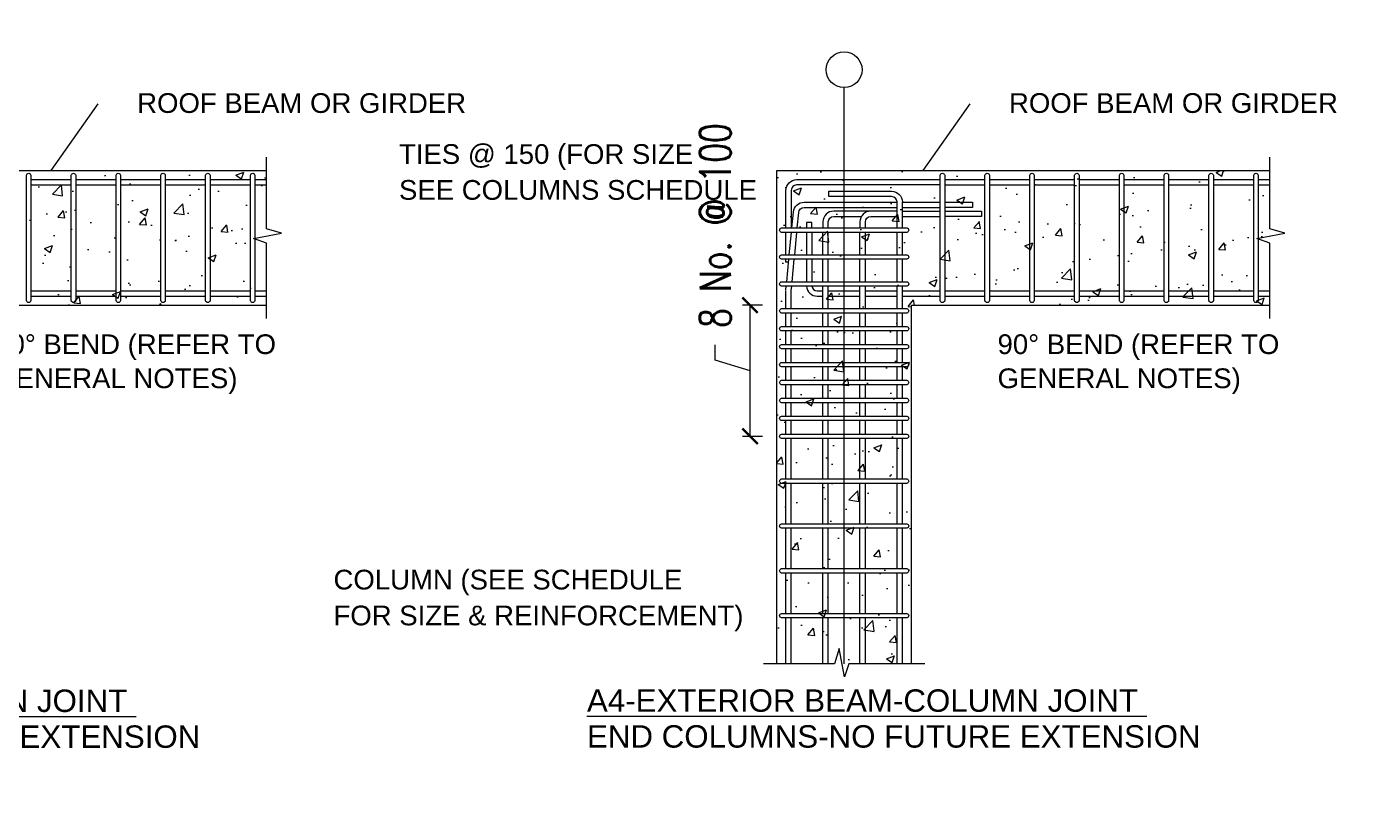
# Model space of a CAD drawing. Extents: x 166525 to 167198, y 178739 to 179747.
# Drawn here: x 166620.53 to 166629.13, y 179579.11 to 179584.04 of the extents above; entities that cross this region are included whole.
import ezdxf

# ---------------------------------------------------------------- set-up
doc = ezdxf.new("R2010")
doc.units = 0
doc.header["$MEASUREMENT"] = 0
doc.layers.get('0').update_dxf_attribs({"linetype": 'CONTINUOUS'})
doc.layers.get('DEFPOINTS').update_dxf_attribs({"linetype": 'CONTINUOUS'})
doc.layers.add('BEAM', color=6, linetype='CONTINUOUS', lineweight=13)
doc.layers.add('S-G-TEXT SUB TITLE', color=2, linetype='CONTINUOUS')
doc.styles.add('ARIAL', font='arial.ttf')
doc.styles.add('DIM', font='simplex.shx', dxfattribs={"width": 0.75})
doc.dimstyles.new('MUTASIM', dxfattribs={"dimscale": 0.9995, "dimtxt": 0.2, "dimasz": 0.1, "dimexe": 0.05, "dimexo": 0.12, "dimgap": 0.05, "dimtad": 0, "dimzin": 0, "dimdsep": 46, "dimtxsty": 'DIM', "dimblk": 'ARCHTICK', "dimcen": 0.09, "dimclrd": 35, "dimclre": 33, "dimclrt": 256, "dimazin": 0, "dimtfac": 1, "dimtofl": 0, "dimtmove": 1, "dimatfit": 3, "dimfxl": 0.18, "dimtolj": 1, "dimtzin": 0, "dimlwd": 13, "dimlwe": 9, "dimarcsym": 0})

# ---------------------------------------------------------------- blocks, each defined once
blk = doc.blocks.new('_ARCHTICK')
at = {"color": 0, "linetype": 'ByBlock', "const_width": 0.15}
blk.add_lwpolyline([(-0.5, -0.5), (0.5, 0.5)], dxfattribs=at)
blk = doc.blocks.new('*D693')
at = {"layer": 'BEAM', "color": 33, "lineweight": 9, "transparency": 16777216}
for p, q in [((166625.2915991872, 179582.243161422), (166625.1608516407, 179582.243161422)), ((166625.2915991872, 179581.3952984531), (166625.1608516407, 179581.3952984531))]:
    blk.add_line(p, q, dxfattribs=at)
at = {"layer": 'BEAM', "color": 35, "lineweight": 13, "transparency": 16777216}
for p, q in [((166625.2108266407, 179581.3952984531), (166625.2108266407, 179582.243161422)), ((166624.9859391408, 179581.8866961876), (166624.9859391408, 179581.9866461876)), ((166625.2108266407, 179581.8192299376), (166624.9859391408, 179581.8866961876))]:
    blk.add_line(p, q, dxfattribs=at)
at = {"layer": 'DEFPOINTS', "color": 0, "transparency": 16777216}
for p in [(166625.2108266407, 179582.243161422), (166625.4115391872, 179582.243161422), (166625.4115391872, 179581.3952984531)]:
    blk.add_point(p, dxfattribs=at)
at = {"layer": 'BEAM', "color": 35, "lineweight": 13, "transparency": 16777216, "xscale": 0.09995000000000001, "yscale": 0.09995000000000001, "zscale": 0.09995000000000001}
for p, rotation in [((166625.2108266407, 179582.243161422), 90), ((166625.2108266407, 179581.3952984531), 270)]:
    blk.add_blockref('_ARCHTICK', p, dxfattribs=dict(at, rotation=rotation))
at = {"layer": 'BEAM', "transparency": 16777216, "insert": (166624.9859391407, 179582.7576890448), "char_height": 0.1999, "attachment_point": 5, "rotation": 90, "style": 'DIM'}
blk.add_mtext('\\A1;8 No. @ 100', dxfattribs=at)
blk = doc.blocks.new('SUBTITLE')
at = {"lineweight": 0}
for tag, p in [('%%USUBTITLE', (13935941.07536325, 8347529.818318046)), ('20', (13935941.07536325, 8347529.418318046))]:
    blk.add_attdef(tag, p, '', height=0.2, dxfattribs=at)

msp = doc.modelspace()

# ---------------------------------------------------------------- hatches: boundary and pattern name
at = {"layer": 'BEAM'}
h = msp.add_hatch(dxfattribs=at)
h.set_pattern_fill('AR-CONC', color=0, scale=0.002897110028, style=0)
h.set_pattern_definition([(49.99999999999999, (166507.3735234807, 179612.2700046464), (0.5278090314961839, -0.04617728455190592), [0.0551899460334, -0.6070894063674003]), (355, (166507.3735234807, 179612.2700046464), (-0.1021023445491637, 0.5535121160099785), [0.04415195682672, -0.48567152509392]), (100.4509999999999, (166507.4175074051, 179612.26615656), (0.4257085951158572, 0.507332312354313), [0.04690421135332001, -0.5159463248865201]), (46.1842, (166507.3735234807, 179612.4171778358), (0.7853458077492118, -0.1218012498543683), [0.08278491905010002, -0.9106341095511001]), (96.63559999999993, (166507.4389689065, 179612.4070278108), (0.6877861883617988, 0.7168190591525362), [0.07035631702997945, -0.7739194873297737]), (351.1840000000001, (166507.3735234807, 179612.4171778358), (0.6877872641969351, 0.7168177901330194), [0.06622793524008, -0.7285072876408801]), (21, (166507.4471100754, 179612.3803845384), (0.4392449887651039, -0.2962744592135323), [0.0551899460334, -0.6070894063674003]), (326.0000000000001, (166507.4471100754, 179612.3803845384), (0.1790472760767086, 0.5336128036898954), [0.04415195682672, -0.48567152509392]), (71.4514, (166507.483713612, 179612.3556950771), (0.6182910555506971, 0.2373395326116073), [0.04690421135332001, -0.5159463248865201]), (37.50000000000001, (166507.3735234807, 179612.2700046464), (0.00894802344980295, 0.2449652510373417), [0, -0.4797845975170241, 0, -0.4930301845650402, 0, -0.4875111899617002]), (7.500000000000001, (166507.3735234807, 179612.2700046464), (0.1935839143261824, 0.2902341479163783), [0, -0.2811007917967839, 0, -0.4687466083103439, 0, -0.18580615164578]), (327.5, (166507.2094253745, 179612.2700046464), (0.3928208729604314, -0.01659680166901904), [0, -0.183966486778, 0, -0.5739754387473601, 0, -0.7616212552609201]), (317.5, (166507.1358387798, 179612.2700046464), (0.4291465368328639, 0.07366334214952117), [0, -0.2391564328114, 0, -0.3811785606040161, 0, -0.5408614711273202])])
h.paths.add_polyline_path([(166633.5377202164, 179584.7272466283), (166633.5377202164, 179582.5997122983), (166633.6217677672, 179582.5698997275), (166633.5377202164, 179582.5540232105), (166633.5377202164, 179580.3815815863), (166635.7104346879, 179580.3815815863), (166635.7263112049, 179580.4656291371), (166635.7561237757, 179580.3815815863), (166637.8833852584, 179580.3815815863), (166637.8833852584, 179582.5540232105), (166637.7993377076, 179582.5698997275), (166637.8833852584, 179582.5997122983), (166637.8833852584, 179584.7272466283), (166635.7561237757, 179584.7272466283), (166635.7263112049, 179584.6431990774), (166635.7104346879, 179584.7272466283)])
h.paths.add_polyline_path([(166636.4348302444, 179582.5544141073, -1), (166634.9862752304, 179582.5544141073, -1)], flags=16)
h.paths.add_polyline_path([(166640.8540413805, 179577.6475451586), (166640.8540413805, 179589.9238265797), (166644.7101027326, 179589.9238265797), (166644.7101027326, 179577.6475451586)], flags=9)
h.paths.add_polyline_path([(166628.341140265, 179577.3318646799), (166640.617421686, 179577.3318646799), (166640.617421686, 179573.4758033279), (166628.341140265, 179573.4758033279)], flags=9)
h.paths.add_polyline_path([(166628.1571510519, 179589.0142375467), (166641.4387751053, 179589.0142375467), (166641.4387751053, 179585.1581761947), (166628.1571510519, 179585.1581761947)], flags=9)
h.paths.add_polyline_path([(166635.2887669448, 179582.9062409349), (166636.1759900931, 179582.9062409349), (166636.1759900931, 179583.1041020878), (166635.2887669448, 179583.1041020878)], flags=8)
h = msp.add_hatch(dxfattribs=at)
h.set_pattern_fill('AR-CONC', color=0, scale=0.002897110028, style=0)
h.set_pattern_definition([(49.99999999999999, (166520.0776064354, 179599.2415900148), (0.5278090314961839, -0.04617728455190592), [0.0551899460334, -0.6070894063674003]), (355, (166520.0776064354, 179599.2415900148), (-0.1021023445491637, 0.5535121160099785), [0.04415195682672, -0.48567152509392]), (100.4509999999999, (166520.1215903599, 179599.2377419284), (0.4257085951158572, 0.507332312354313), [0.04690421135331999, -0.51594632488652]), (46.1842, (166520.0776064354, 179599.3887632042), (0.7853458077492118, -0.1218012498543683), [0.08278491905010002, -0.9106341095511001]), (96.63559999999993, (166520.1430518612, 179599.3786131792), (0.6877861883617988, 0.7168190591525362), [0.07035631702997945, -0.7739194873297737]), (351.1840000000001, (166520.0776064354, 179599.3887632042), (0.6877872641969351, 0.7168177901330194), [0.06622793524008, -0.7285072876408801]), (21, (166520.1511930301, 179599.3519699068), (0.4392449887651039, -0.2962744592135323), [0.0551899460334, -0.6070894063674003]), (326.0000000000001, (166520.1511930301, 179599.3519699068), (0.1790472760767086, 0.5336128036898954), [0.04415195682672, -0.48567152509392]), (71.4514, (166520.1877965668, 179599.3272804455), (0.6182910555506971, 0.2373395326116073), [0.04690421135332001, -0.5159463248865201]), (37.50000000000001, (166520.0776064354, 179599.2415900148), (0.00894802344980295, 0.2449652510373417), [0, -0.4797845975170241, 0, -0.4930301845650402, 0, -0.4875111899617002]), (7.500000000000001, (166520.0776064354, 179599.2415900148), (0.1935839143261824, 0.2902341479163783), [0, -0.2811007917967839, 0, -0.4687466083103439, 0, -0.18580615164578]), (327.5, (166519.9135083292, 179599.2415900148), (0.3928208729604314, -0.01659680166901904), [0, -0.183966486778, 0, -0.5739754387473601, 0, -0.7616212552609201]), (317.5, (166519.8399217345, 179599.2415900148), (0.4291465368328639, 0.07366334214952117), [0, -0.2391564328114, 0, -0.3811785606040161, 0, -0.5408614711273202])])
h.paths.add_polyline_path([(166622.0829052192, 179582.243161422), (166622.0829052192, 179582.6432217696), (166621.9988576684, 179582.6730343403), (166622.1809606951, 179582.7074334605), (166622.0829052192, 179582.7372460313), (166622.0829052192, 179583.1122944304), (166616.578396166, 179583.1122944304), (166616.578396166, 179582.7372460313), (166616.6764516419, 179582.7074334605), (166616.4943486152, 179582.6730343403), (166616.578396166, 179582.6432217696), (166616.578396166, 179582.243161422), (166618.8960841884, 179582.243161422), (166618.8960841884, 179579.9254733996), (166619.2680348805, 179579.9254733996), (166619.2978474513, 179580.0235288756), (166619.3322465714, 179579.8414258488), (166619.3620591421, 179579.9254733996), (166619.7652171968, 179579.9254733996), (166619.7652171968, 179582.243161422)])
h = msp.add_hatch(dxfattribs=at)
h.set_pattern_fill('AR-CONC', color=0, scale=0.002897110028, style=0)
h.set_pattern_definition([(49.99999999999999, (166538.666146452, 179581.1820676777), (0.5278090314961839, -0.04617728455190592), [0.0551899460334, -0.6070894063674003]), (355, (166538.666146452, 179581.1820676777), (-0.1021023445491637, 0.5535121160099785), [0.04415195682672, -0.48567152509392]), (100.4509999999999, (166538.7101303765, 179581.1782195913), (0.4257085951158572, 0.507332312354313), [0.04690421135331999, -0.51594632488652]), (46.1842, (166538.666146452, 179581.3292408671), (0.7853458077492118, -0.1218012498543683), [0.08278491905010002, -0.9106341095511001]), (96.63559999999993, (166538.7315918779, 179581.3190908421), (0.6877861883617988, 0.7168190591525362), [0.07035631702997944, -0.7739194873297731]), (351.1840000000001, (166538.666146452, 179581.3292408671), (0.6877872641969351, 0.7168177901330194), [0.06622793524008, -0.7285072876408801]), (21, (166538.7397330468, 179581.2924475698), (0.4392449887651039, -0.2962744592135323), [0.0551899460334, -0.6070894063674003]), (326.0000000000001, (166538.7397330468, 179581.2924475698), (0.1790472760767086, 0.5336128036898954), [0.04415195682672, -0.48567152509392]), (71.4514, (166538.7763365834, 179581.2677581084), (0.6182910555506971, 0.2373395326116073), [0.04690421135332001, -0.5159463248865201]), (37.50000000000001, (166538.666146452, 179581.1820676777), (0.00894802344980295, 0.2449652510373417), [0, -0.4797845975170241, 0, -0.4930301845650402, 0, -0.4875111899617002]), (7.500000000000001, (166538.666146452, 179581.1820676777), (0.1935839143261824, 0.2902341479163783), [0, -0.2811007917967839, 0, -0.4687466083103439, 0, -0.18580615164578]), (327.5, (166538.5020483458, 179581.1820676777), (0.3928208729604314, -0.01659680166901904), [0, -0.183966486778, 0, -0.5739754387473601, 0, -0.7616212552609201]), (317.5, (166538.4284617511, 179581.1820676777), (0.4291465368328639, 0.07366334214952117), [0, -0.2391564328114, 0, -0.3811785606040161, 0, -0.5408614711273202])])
h.paths.add_polyline_path([(166625.3846532424, 179583.1122944304), (166625.3846532424, 179579.9254733996), (166625.7566039345, 179579.9254733996), (166625.7864165053, 179580.0235288756), (166625.8208156254, 179579.8414258488), (166625.8506281962, 179579.9254733996), (166626.2537862508, 179579.9254733996), (166626.2537862508, 179582.243161422), (166628.5714742732, 179582.243161422), (166628.5714742732, 179582.6432217696), (166628.4874267224, 179582.6730343403), (166628.6695297492, 179582.7074334605), (166628.5714742732, 179582.7372460313), (166628.5714742732, 179583.1122944304)])

# ---------------------------------------------------------------- linework, layer by layer
at = {"layer": 'BEAM', "color": 0}
for p, q in [((166625.8192197466, 179579.9254733996), (166625.8192197466, 179583.6487677112)), ((166620.6915988523, 179583.1122944304), (166620.9951668608, 179583.5449356968)), ((166626.3295887494, 179583.1122944304), (166626.6331567579, 179583.5449356968)), ((166616.578396166, 179583.1122944304), (166622.0829052192, 179583.1122944304)), ((166620.5601881258, 179583.0543522298), (166620.8209280284, 179583.0543522298)), ((166620.8498991286, 179583.0543522298), (166621.1106390312, 179583.0543522298)), ((166621.1396101314, 179583.0543522298), (166621.400350034, 179583.0543522298)), ((166621.4293211342, 179583.0543522298), (166621.6900610368, 179583.0543522298)), ((166621.719032137, 179583.0543522298), (166621.9797720396, 179583.0543522298)), ((166622.0087431399, 179583.0543522298), (166622.0829052192, 179583.0543522298)), ((166626.4693351743, 179583.0543522298), (166626.7300750768, 179583.0543522298)), ((166626.7590461771, 179583.0543522298), (166627.0197860796, 179583.0543522298)), ((166627.0487571799, 179583.0543522298), (166627.3094970824, 179583.0543522298)), ((166627.3384681827, 179583.0543522298), (166627.5992080852, 179583.0543522298)), ((166627.6281791855, 179583.0543522298), (166627.888919088, 179583.0543522298)), ((166627.9178901883, 179583.0543522298), (166628.1786300908, 179583.0543522298)), ((166628.2076011911, 179583.0543522298), (166628.4683410936, 179583.0543522298)), ((166628.4973121939, 179583.0543522298), (166628.5714742732, 179583.0543522298)), ((166620.5601881258, 179583.0195869095), (166620.8209280284, 179583.0195869095)), ((166620.8498991286, 179583.0195869095), (166621.1106390312, 179583.0195869095)), ((166621.1396101314, 179583.0195869095), (166621.400350034, 179583.0195869095)), ((166621.4293211342, 179583.0195869095), (166621.6900610368, 179583.0195869095)), ((166621.719032137, 179583.0195869095), (166621.9797720396, 179583.0195869095)), ((166622.0087431399, 179583.0195869095), (166622.0829052192, 179583.0195869095)), ((166626.4693351743, 179583.0195869095), (166626.7300750768, 179583.0195869095)), ((166626.7590461771, 179583.0195869095), (166627.0197860796, 179583.0195869095)), ((166627.0487571799, 179583.0195869095), (166627.3094970824, 179583.0195869095)), ((166627.3384681827, 179583.0195869095), (166627.5992080852, 179583.0195869095)), ((166627.6281791855, 179583.0195869095), (166627.888919088, 179583.0195869095)), ((166627.9178901883, 179583.0195869095), (166628.1786300908, 179583.0195869095)), ((166628.2076011911, 179583.0195869095), (166628.4683410936, 179583.0195869095)), ((166628.4973121939, 179583.0195869095), (166628.5714742732, 179583.0195869095)), ((166626.1610787299, 179582.7424546162), (166626.1610787299, 179582.909907034)), ((166626.1958440503, 179582.7424546162), (166626.1958440503, 179582.909907034)), ((166626.1958440503, 179582.8157846071), (166626.440364074, 179582.8157846071)), ((166625.5751909407, 179582.7134835159), (166625.5751909407, 179582.5686280145)), ((166625.6099562611, 179582.7134835159), (166625.6099562611, 179582.5686280145)), ((166625.682089872, 179582.5686280145), (166625.682089872, 179582.7134835159)), ((166625.7168551923, 179582.5686280145), (166625.7168551923, 179582.7134835159)), ((166625.921584301, 179582.5686280145), (166625.921584301, 179582.7134835159)), ((166625.9563496213, 179582.5686280145), (166625.9563496213, 179582.7134835159)), ((166626.1610787299, 179582.5686280145), (166626.1610787299, 179582.7134835159)), ((166626.1958440503, 179582.5686280145), (166626.1958440503, 179582.7134835159)), ((166625.5751909407, 179582.5396569142), (166625.5751909407, 179582.3948014128)), ((166625.6099562611, 179582.5396569142), (166625.6099562611, 179582.3948014128)), ((166625.682089872, 179582.3948014128), (166625.682089872, 179582.5396569142)), ((166625.7168551923, 179582.3948014128), (166625.7168551923, 179582.5396569142)), ((166625.921584301, 179582.3948014128), (166625.921584301, 179582.5396569142)), ((166625.9563496213, 179582.3948014128), (166625.9563496213, 179582.5396569142)), ((166626.1610787299, 179582.3948014128), (166626.1610787299, 179582.5396569142)), ((166626.1958440503, 179582.3948014128), (166626.1958440503, 179582.5396569142)), ((166625.682089872, 179582.2209748111), (166625.682089872, 179582.3658303125)), ((166625.7168551923, 179582.2209748111), (166625.7168551923, 179582.3658303125)), ((166625.921584301, 179582.2209748111), (166625.921584301, 179582.3658303125)), ((166625.9563496213, 179582.2209748111), (166625.9563496213, 179582.3658303125)), ((166626.1610787299, 179582.2209748111), (166626.1610787299, 179582.3658303125)), ((166626.1958440503, 179582.2209748111), (166626.1958440503, 179582.3658303125)), ((166620.5601881258, 179582.3358689429), (166620.8209280284, 179582.3358689429)), ((166620.5601881258, 179582.3011036226), (166620.8209280284, 179582.3011036226)), ((166620.8498991286, 179582.3358689429), (166621.1106390312, 179582.3358689429)), ((166620.8498991286, 179582.3011036226), (166621.1106390312, 179582.3011036226)), ((166621.1396101314, 179582.3358689429), (166621.400350034, 179582.3358689429)), ((166621.1396101314, 179582.3011036226), (166621.400350034, 179582.3011036226)), ((166621.4293211342, 179582.3358689429), (166621.6900610368, 179582.3358689429)), ((166621.4293211342, 179582.3011036226), (166621.6900610368, 179582.3011036226)), ((166621.719032137, 179582.3358689429), (166621.9797720396, 179582.3358689429)), ((166621.719032137, 179582.3011036226), (166621.9797720396, 179582.3011036226)), ((166622.0087431399, 179582.3358689429), (166622.0829052192, 179582.3358689429)), ((166622.0087431399, 179582.3011036226), (166622.0829052192, 179582.3011036226)), ((166625.442595443, 179582.2209748111), (166625.442595443, 179582.338754001)), ((166625.7168551923, 179582.3358689429), (166625.921584301, 179582.3358689429)), ((166625.7168551923, 179582.3011036226), (166625.921584301, 179582.3011036226)), ((166625.9563496213, 179582.3358689429), (166626.1610787299, 179582.3358689429)), ((166625.9563496213, 179582.3011036226), (166626.1610787299, 179582.3011036226)), ((166626.1958440503, 179582.3358689429), (166626.440364074, 179582.3358689429)), ((166626.1958440503, 179582.3011036226), (166626.440364074, 179582.3011036226)), ((166626.4693351743, 179582.3358689429), (166626.7300750768, 179582.3358689429)), ((166626.4693351743, 179582.3011036226), (166626.7300750768, 179582.3011036226)), ((166626.7590461771, 179582.3358689429), (166627.0197860796, 179582.3358689429)), ((166626.7590461771, 179582.3011036226), (166627.0197860796, 179582.3011036226)), ((166627.0487571799, 179582.3358689429), (166627.3094970824, 179582.3358689429)), ((166627.0487571799, 179582.3011036226), (166627.3094970824, 179582.3011036226)), ((166627.3384681827, 179582.3358689429), (166627.5992080852, 179582.3358689429)), ((166627.3384681827, 179582.3011036226), (166627.5992080852, 179582.3011036226)), ((166627.6281791855, 179582.3358689429), (166627.888919088, 179582.3358689429)), ((166627.6281791855, 179582.3011036226), (166627.888919088, 179582.3011036226)), ((166627.9178901883, 179582.3358689429), (166628.1786300908, 179582.3358689429)), ((166627.9178901883, 179582.3011036226), (166628.1786300908, 179582.3011036226)), ((166628.2076011911, 179582.3358689429), (166628.4683410936, 179582.3358689429)), ((166628.2076011911, 179582.3011036226), (166628.4683410936, 179582.3011036226)), ((166628.4973121939, 179582.3358689429), (166628.5714742732, 179582.3358689429)), ((166628.4973121939, 179582.3011036226), (166628.5714742732, 179582.3011036226)), ((166625.442595443, 179582.10509041), (166625.442595443, 179582.1920037108)), ((166625.682089872, 179582.10509041), (166625.682089872, 179582.1920037108)), ((166625.7168551923, 179582.10509041), (166625.7168551923, 179582.1920037108)), ((166625.921584301, 179582.10509041), (166625.921584301, 179582.1920037108)), ((166625.9563496213, 179582.10509041), (166625.9563496213, 179582.1920037108)), ((166626.1610787299, 179582.10509041), (166626.1610787299, 179582.1920037108)), ((166626.1958440503, 179582.10509041), (166626.1958440503, 179582.1920037108)), ((166625.442595443, 179581.9892060089), (166625.442595443, 179582.0761193097)), ((166625.682089872, 179581.9892060089), (166625.682089872, 179582.0761193097)), ((166625.7168551923, 179581.9892060089), (166625.7168551923, 179582.0761193097)), ((166625.921584301, 179581.9892060089), (166625.921584301, 179582.0761193097)), ((166625.9563496213, 179581.9892060089), (166625.9563496213, 179582.0761193097)), ((166626.1610787299, 179581.9892060089), (166626.1610787299, 179582.0761193097)), ((166626.1958440503, 179581.9892060089), (166626.1958440503, 179582.0761193097)), ((166625.442595443, 179581.8733216078), (166625.442595443, 179581.9602349086)), ((166625.682089872, 179581.8733216078), (166625.682089872, 179581.9602349086)), ((166625.7168551923, 179581.8733216078), (166625.7168551923, 179581.9602349086)), ((166625.921584301, 179581.8733216078), (166625.921584301, 179581.9602349086)), ((166625.9563496213, 179581.8733216078), (166625.9563496213, 179581.9602349086)), ((166626.1610787299, 179581.8733216078), (166626.1610787299, 179581.9602349086)), ((166626.1958440503, 179581.8733216078), (166626.1958440503, 179581.9602349086)), ((166625.442595443, 179581.7574372067), (166625.442595443, 179581.8443505075)), ((166625.682089872, 179581.7574372067), (166625.682089872, 179581.8443505075)), ((166625.7168551923, 179581.7574372067), (166625.7168551923, 179581.8443505075)), ((166625.921584301, 179581.7574372067), (166625.921584301, 179581.8443505075)), ((166625.9563496213, 179581.7574372067), (166625.9563496213, 179581.8443505075)), ((166626.1610787299, 179581.7574372067), (166626.1610787299, 179581.8443505075)), ((166626.1958440503, 179581.7574372067), (166626.1958440503, 179581.8443505075)), ((166625.442595443, 179581.6415528055), (166625.442595443, 179581.7284661064)), ((166625.682089872, 179581.6415528055), (166625.682089872, 179581.7284661064)), ((166625.7168551923, 179581.6415528055), (166625.7168551923, 179581.7284661064)), ((166625.921584301, 179581.6415528055), (166625.921584301, 179581.7284661064)), ((166625.9563496213, 179581.6415528055), (166625.9563496213, 179581.7284661064)), ((166626.1610787299, 179581.6415528055), (166626.1610787299, 179581.7284661064)), ((166626.1958440503, 179581.6415528055), (166626.1958440503, 179581.7284661064)), ((166625.442595443, 179581.5256684044), (166625.442595443, 179581.6125817052)), ((166625.682089872, 179581.5256684044), (166625.682089872, 179581.6125817052)), ((166625.7168551923, 179581.5256684044), (166625.7168551923, 179581.6125817052)), ((166625.921584301, 179581.5256684044), (166625.921584301, 179581.6125817052)), ((166625.9563496213, 179581.5256684044), (166625.9563496213, 179581.6125817052)), ((166626.1610787299, 179581.5256684044), (166626.1610787299, 179581.6125817052)), ((166626.1958440503, 179581.5256684044), (166626.1958440503, 179581.6125817052)), ((166625.442595443, 179581.4097840033), (166625.442595443, 179581.4966973041)), ((166625.682089872, 179581.4097840033), (166625.682089872, 179581.4966973041)), ((166625.7168551923, 179581.4097840033), (166625.7168551923, 179581.4966973041)), ((166625.921584301, 179581.4097840033), (166625.921584301, 179581.4966973041)), ((166625.9563496213, 179581.4097840033), (166625.9563496213, 179581.4966973041)), ((166626.1610787299, 179581.4097840033), (166626.1610787299, 179581.4966973041)), ((166626.1958440503, 179581.4097840033), (166626.1958440503, 179581.4966973041)), ((166625.442595443, 179581.1200730005), (166625.442595443, 179581.380812903)), ((166625.682089872, 179581.1200730005), (166625.682089872, 179581.380812903)), ((166625.7168551923, 179581.1200730005), (166625.7168551923, 179581.380812903)), ((166625.921584301, 179581.1200730005), (166625.921584301, 179581.380812903)), ((166625.9563496213, 179581.1200730005), (166625.9563496213, 179581.380812903)), ((166626.1610787299, 179581.1200730005), (166626.1610787299, 179581.380812903)), ((166626.1958440503, 179581.1200730005), (166626.1958440503, 179581.380812903)), ((166625.442595443, 179580.8303619977), (166625.442595443, 179581.0911019002)), ((166625.682089872, 179580.8303619977), (166625.682089872, 179581.0911019002)), ((166625.7168551923, 179580.8303619977), (166625.7168551923, 179581.0911019002)), ((166625.921584301, 179580.8303619977), (166625.921584301, 179581.0911019002)), ((166625.9563496213, 179580.8303619977), (166625.9563496213, 179581.0911019002)), ((166626.1610787299, 179580.8303619977), (166626.1610787299, 179581.0911019002)), ((166626.1958440503, 179580.8303619977), (166626.1958440503, 179581.0911019002)), ((166625.442595443, 179580.5406509949), (166625.442595443, 179580.8013908974)), ((166625.682089872, 179580.5406509949), (166625.682089872, 179580.8013908974)), ((166625.7168551923, 179580.5406509949), (166625.7168551923, 179580.8013908974)), ((166625.921584301, 179580.5406509949), (166625.921584301, 179580.8013908974)), ((166625.9563496213, 179580.5406509949), (166625.9563496213, 179580.8013908974)), ((166626.1610787299, 179580.5406509949), (166626.1610787299, 179580.8013908974)), ((166626.1958440503, 179580.5406509949), (166626.1958440503, 179580.8013908974)), ((166625.442595443, 179580.2509399921), (166625.442595443, 179580.5116798946)), ((166625.682089872, 179580.2509399921), (166625.682089872, 179580.5116798946)), ((166625.7168551923, 179580.2509399921), (166625.7168551923, 179580.5116798946)), ((166625.921584301, 179580.2509399921), (166625.921584301, 179580.5116798946)), ((166625.9563496213, 179580.2509399921), (166625.9563496213, 179580.5116798946)), ((166626.1610787299, 179580.2509399921), (166626.1610787299, 179580.5116798946)), ((166626.1958440503, 179580.2509399921), (166626.1958440503, 179580.5116798946)), ((166625.442595443, 179579.9254733996), (166625.442595443, 179580.2219688918)), ((166625.682089872, 179579.9254733996), (166625.682089872, 179580.2219688918)), ((166625.7168551923, 179579.9254733996), (166625.7168551923, 179580.2219688918)), ((166625.921584301, 179579.9254733996), (166625.921584301, 179580.2219688918)), ((166625.9563496213, 179579.9254733996), (166625.9563496213, 179580.2219688918)), ((166626.1610787299, 179579.9254733996), (166626.1610787299, 179580.2219688918)), ((166626.1958440503, 179579.9254733996), (166626.1958440503, 179580.2219688918))]:
    msp.add_line(p, q, dxfattribs=at)
for points, format in [([(166620.6915988523, 179583.1122944304, 0, 0.05055226506630109, 0), (166620.7787067492, 179583.2364394977, 0, 0, 0), (166620.9951668608, 179583.5449356968, 0, 0, 0), (166621.2210765021, 179583.5449356968, 0, 0, 0)], "xyseb"), ([(166626.3295887494, 179583.1122944304, 0, 0.05055226506630109, 0), (166626.4166966464, 179583.2364394977, 0, 0, 0), (166626.6331567579, 179583.5449356968, 0, 0, 0), (166626.8590663992, 179583.5449356968, 0, 0, 0)], "xyseb"), ([(166625.7652364102, 179582.7424546162, 0, 0.05055226506630109, 0), (166625.6812676103, 179582.8687440619, 0, 0, 0), (166625.4418021658, 179583.2289011476, 0, 0, 0), (166624.8776581753, 179583.2289011476, 0, 0, 0)], "xyseb"), ([(166621.1396101314, 179582.3358689429), (166621.1396101314, 179582.2721325223, -0.8181603459602147), (166621.1106390312, 179582.2721325223), (166621.1106390312, 179583.0833233301, -0.8181603459602138), (166621.1396101314, 179583.0833233301), (166621.1396101314, 179582.3011036226)], "xyb"), ([(166621.4293211342, 179582.3358689429), (166621.4293211342, 179582.2721325223, -0.8181603459602147), (166621.400350034, 179582.2721325223), (166621.400350034, 179583.0833233301, -0.8181603459602138), (166621.4293211342, 179583.0833233301), (166621.4293211342, 179582.3011036226)], "xyb"), ([(166621.719032137, 179582.3358689429), (166621.719032137, 179582.2721325223, -0.8181603459602147), (166621.6900610368, 179582.2721325223), (166621.6900610368, 179583.0833233301, -0.8181603459602138), (166621.719032137, 179583.0833233301), (166621.719032137, 179582.3011036226)], "xyb"), ([(166622.0087431399, 179582.3358689429), (166622.0087431399, 179582.2721325223, -0.8181603459602147), (166621.9797720396, 179582.2721325223), (166621.9797720396, 179583.0833233301, -0.8181603459602138), (166622.0087431399, 179583.0833233301), (166622.0087431399, 179582.3011036226)], "xyb"), ([(166625.442595443, 179582.7424546162), (166625.442595443, 179582.9848215892, -0.4142135623730953), (166625.5121260837, 179583.0543522298), (166626.440364074, 179583.0543522298)], "xyb"), ([(166627.6281791855, 179582.3358689429), (166627.6281791855, 179582.2721325223, -0.8181603459602147), (166627.5992080852, 179582.2721325223), (166627.5992080852, 179583.0833233301, -0.8181603459602138), (166627.6281791855, 179583.0833233301), (166627.6281791855, 179582.3011036226)], "xyb"), ([(166627.9178901883, 179582.3358689429), (166627.9178901883, 179582.2721325223, -0.8181603459602147), (166627.888919088, 179582.2721325223), (166627.888919088, 179583.0833233301, -0.8181603459602138), (166627.9178901883, 179583.0833233301), (166627.9178901883, 179582.3011036226)], "xyb"), ([(166628.2076011911, 179582.3358689429), (166628.2076011911, 179582.2721325223, -0.8181603459602147), (166628.1786300908, 179582.2721325223), (166628.1786300908, 179583.0833233301, -0.8181603459602138), (166628.2076011911, 179583.0833233301), (166628.2076011911, 179582.3011036226)], "xyb"), ([(166628.4973121939, 179582.3358689429), (166628.4973121939, 179582.2721325223, -0.8181603459602147), (166628.4683410936, 179582.2721325223), (166628.4683410936, 179583.0833233301, -0.8181603459602138), (166628.4973121939, 179583.0833233301), (166628.4973121939, 179582.3011036226)], "xyb"), ([(166626.440364074, 179583.0195869095), (166625.5121260837, 179583.0195869095, 0.4142135623730953), (166625.4773607633, 179582.9848215892), (166625.4773607633, 179582.7424546162)], "xyb"), ([(166626.1610787299, 179582.909907034, 0.414213562373095), (166626.1263134096, 179582.9446723544), (166625.7207180057, 179582.9446723544), (166625.7207180057, 179582.9794376747), (166626.1263134096, 179582.9794376747, -0.414213562373095), (166626.1958440503, 179582.909907034)], "xyb"), ([(166625.481059884, 179582.7424546162), (166625.4908724536, 179582.845021482, -0.3888787318529935), (166625.5601385092, 179582.908492128), (166626.1610787299, 179582.908492128)], "xyb"), ([(166625.5159827915, 179582.7424546162), (166625.5255054814, 179582.8419914847, -0.3888787318529935), (166625.5601385092, 179582.8737268077), (166626.1610787299, 179582.8737268077)], "xyb"), ([(166626.1610787299, 179582.8505499275), (166625.7516205126, 179582.8505499275, 0.4142135623730909), (166625.682089872, 179582.7810192868), (166625.682089872, 179582.7424546162)], "xyb"), ([(166625.7168551923, 179582.7424546162), (166625.7168551923, 179582.7810192868, -0.4142135623730909), (166625.7516205126, 179582.8157846071), (166625.9308996405, 179582.8157846071)], "xyb"), ([(166625.9326369583, 179582.8186335853, 0, 0.05055226506630109, 0), (166626.0054931234, 179582.6856231998, 0, 0, 0), (166626.3920839076, 179581.9798409351, 0, 0, 0), (166626.7607261511, 179581.9798409351, 0, 0, 0)], "xyseb"), ([(166625.9911149416, 179582.8505499275, 0.4142135623730909), (166625.921584301, 179582.7810192868), (166625.921584301, 179582.7424546162)], "xyb"), ([(166625.9563496213, 179582.7424546162), (166625.9563496213, 179582.7810192868, -0.4142135623730909), (166625.9911149416, 179582.8157846071), (166626.1678088711, 179582.8157846071)], "xyb"), ([(166625.5753570944, 179582.3658303125, 0.3941030977725073), (166625.6447215814, 179582.3011036226), (166625.682089872, 179582.3011036226)], "xyb"), ([(166625.6102897712, 179582.3658303125, 0.3741697969605619), (166625.6447215814, 179582.3358689429), (166625.682089872, 179582.3358689429)], "xyb"), ([(166625.3846532424, 179580.4731170984, 0, 0.05055226506630109, 0), (166625.2329964475, 179580.4731170984, 0, 0, 0), (166624.8068847767, 179580.4731170984, 0, 0, 0), (166624.8068847767, 179580.4731170984, 0, 0, 0)], "xyseb")]:
    msp.add_lwpolyline(points, format=format, dxfattribs=at)
for points in [[(166622.0829052192, 179582.1562481212), (166622.0829052192, 179582.6432217696), (166621.9988576684, 179582.6730343403), (166622.1809606951, 179582.7074334605), (166622.0829052192, 179582.7372460313), (166622.0829052192, 179583.1992077313)], [(166628.5714742732, 179582.1562481212), (166628.5714742732, 179582.6432217696), (166628.4874267224, 179582.6730343403), (166628.6695297492, 179582.7074334605), (166628.5714742732, 179582.7372460313), (166628.5714742732, 179583.1992077313)], [(166625.3846532424, 179579.9254733996), (166625.3846532424, 179583.1122944304), (166628.5714742732, 179583.1122944304)], [(166626.1958440503, 179582.908492128), (166626.440364074, 179582.908492128)], [(166626.1958440503, 179582.8737268077), (166626.440364074, 179582.8737268077)], [(166626.4693351743, 179582.908492128), (166626.6488300291, 179582.908492128), (166626.6488300291, 179582.8737268077), (166626.4693351743, 179582.8737268077)], [(166625.6099562611, 179582.7424546162), (166625.6099562611, 179582.7762296672), (166625.5751909407, 179582.7762296672), (166625.5751909407, 179582.7424546162)], [(166626.1958440503, 179582.8505499275), (166626.440364074, 179582.8505499275)], [(166626.4693351743, 179582.8505499275), (166626.7067722297, 179582.8505499275), (166626.7067722297, 179582.8157846071), (166626.4693351743, 179582.8157846071)], [(166625.442595443, 179582.5686280145), (166625.442595443, 179582.7134835159)], [(166625.4644298971, 179582.5686280145), (166625.4782882195, 179582.7134835159)], [(166625.4773607633, 179582.7134835159), (166625.4773607633, 179582.7037891874)], [(166625.4993528047, 179582.5686280145), (166625.5132111271, 179582.7134835159)], [(166625.4599004949, 179582.5212839847), (166625.442595443, 179582.5212839847), (166625.442595443, 179582.5396569142)], [(166625.4477999103, 179582.3948014128), (166625.4616582327, 179582.5396569142)], [(166625.4827228179, 179582.3948014128), (166625.4965811402, 179582.5396569142)], [(166625.4427277355, 179582.3417839983), (166625.4450282458, 179582.3658303125)], [(166625.4773607633, 179582.2209748111), (166625.4773607633, 179582.338754001), (166625.4799511534, 179582.3658303125)], [(166619.7652171968, 179579.9254733996), (166619.7652171968, 179582.243161422), (166622.0829052192, 179582.243161422)], [(166625.4773607633, 179582.10509041), (166625.4773607633, 179582.1920037108)], [(166626.2537862508, 179579.9254733996), (166626.2537862508, 179582.243161422), (166628.5714742732, 179582.243161422)], [(166625.4773607633, 179581.9892060089), (166625.4773607633, 179582.0761193097)], [(166625.4773607633, 179581.8733216078), (166625.4773607633, 179581.9602349086)], [(166625.4773607633, 179581.7574372067), (166625.4773607633, 179581.8443505075)], [(166625.4773607633, 179581.6415528055), (166625.4773607633, 179581.7284661064)], [(166625.4773607633, 179581.5256684044), (166625.4773607633, 179581.6125817052)], [(166625.4773607633, 179581.4097840033), (166625.4773607633, 179581.4966973041)], [(166625.4773607633, 179581.1200730005), (166625.4773607633, 179581.380812903)], [(166625.4773607633, 179580.8303619977), (166625.4773607633, 179581.0911019002)], [(166625.4773607633, 179580.5406509949), (166625.4773607633, 179580.8013908974)], [(166625.4773607633, 179580.2509399921), (166625.4773607633, 179580.5116798946)], [(166625.4773607633, 179579.9254733996), (166625.4773607633, 179580.2219688918)], [(166626.3406995517, 179579.9254733996), (166625.8506281962, 179579.9254733996), (166625.8208156254, 179579.8414258488), (166625.7864165053, 179580.0235288756), (166625.7566039345, 179579.9254733996), (166625.2977399416, 179579.9254733996)]]:
    msp.add_lwpolyline(points, dxfattribs=at)
for points in [[(166620.5312170256, 179582.2721325223), (166620.5312170256, 179583.0833233301, -0.8181603459602138), (166620.5601881258, 179583.0833233301), (166620.5601881258, 179582.2721325223, -0.8181603459602147)], [(166620.8209280284, 179582.2721325223), (166620.8209280284, 179583.0833233301, -0.8181603459602138), (166620.8498991286, 179583.0833233301), (166620.8498991286, 179582.2721325223, -0.8181603459602147)], [(166626.440364074, 179582.2721325223), (166626.440364074, 179583.0833233301, -0.8181603459602138), (166626.4693351743, 179583.0833233301), (166626.4693351743, 179582.2721325223, -0.8181603459602147)], [(166626.7300750768, 179582.2721325223), (166626.7300750768, 179583.0833233301, -0.8181603459602138), (166626.7590461771, 179583.0833233301), (166626.7590461771, 179582.2721325223, -0.8181603459602147)], [(166627.0197860796, 179582.2721325223), (166627.0197860796, 179583.0833233301, -0.8181603459602138), (166627.0487571799, 179583.0833233301), (166627.0487571799, 179582.2721325223, -0.8181603459602147)], [(166627.3094970824, 179582.2721325223), (166627.3094970824, 179583.0833233301, -0.8181603459602138), (166627.3384681827, 179583.0833233301), (166627.3384681827, 179582.2721325223, -0.8181603459602147)], [(166626.2248151505, 179582.7134835159), (166625.4136243427, 179582.7134835159, -0.8181603459602138), (166625.4136243427, 179582.7424546162), (166626.2248151505, 179582.7424546162, -0.8181603459602147)], [(166626.2248151505, 179582.5396569142), (166625.4136243427, 179582.5396569142, -0.8181603459602138), (166625.4136243427, 179582.5686280145), (166626.2248151505, 179582.5686280145, -0.8181603459602147)], [(166626.2248151505, 179582.3658303125), (166625.4136243427, 179582.3658303125, -0.8181603459602138), (166625.4136243427, 179582.3948014128), (166626.2248151505, 179582.3948014128, -0.8181603459602147)], [(166626.2248151505, 179582.1920037108), (166625.4136243427, 179582.1920037108, -0.8181603459602138), (166625.4136243427, 179582.2209748111), (166626.2248151505, 179582.2209748111, -0.8181603459602147)], [(166626.2248151505, 179582.0761193097), (166625.4136243427, 179582.0761193097, -0.8181603459602138), (166625.4136243427, 179582.10509041), (166626.2248151505, 179582.10509041, -0.8181603459602147)], [(166626.2248151505, 179581.9602349086), (166625.4136243427, 179581.9602349086, -0.8181603459602138), (166625.4136243427, 179581.9892060089), (166626.2248151505, 179581.9892060089, -0.8181603459602147)], [(166626.2248151505, 179581.8443505075), (166625.4136243427, 179581.8443505075, -0.8181603459602138), (166625.4136243427, 179581.8733216078), (166626.2248151505, 179581.8733216078, -0.8181603459602147)], [(166626.2248151505, 179581.7284661064), (166625.4136243427, 179581.7284661064, -0.8181603459602138), (166625.4136243427, 179581.7574372067), (166626.2248151505, 179581.7574372067, -0.8181603459602147)], [(166626.2248151505, 179581.6125817052), (166625.4136243427, 179581.6125817052, -0.8181603459602138), (166625.4136243427, 179581.6415528055), (166626.2248151505, 179581.6415528055, -0.8181603459602147)], [(166626.2248151505, 179581.4966973041), (166625.4136243427, 179581.4966973041, -0.8181603459602138), (166625.4136243427, 179581.5256684044), (166626.2248151505, 179581.5256684044, -0.8181603459602147)], [(166626.2248151505, 179581.380812903), (166625.4136243427, 179581.380812903, -0.8181603459602138), (166625.4136243427, 179581.4097840033), (166626.2248151505, 179581.4097840033, -0.8181603459602147)], [(166626.2248151505, 179581.0911019002), (166625.4136243427, 179581.0911019002, -0.8181603459602138), (166625.4136243427, 179581.1200730005), (166626.2248151505, 179581.1200730005, -0.8181603459602147)], [(166626.2248151505, 179580.8013908974), (166625.4136243427, 179580.8013908974, -0.8181603459602138), (166625.4136243427, 179580.8303619977), (166626.2248151505, 179580.8303619977, -0.8181603459602147)], [(166626.2248151505, 179580.5116798946), (166625.4136243427, 179580.5116798946, -0.8181603459602138), (166625.4136243427, 179580.5406509949), (166626.2248151505, 179580.5406509949, -0.8181603459602147)], [(166626.2248151505, 179580.2219688918), (166625.4136243427, 179580.2219688918, -0.8181603459602138), (166625.4136243427, 179580.2509399921), (166626.2248151505, 179580.2509399921, -0.8181603459602147)]]:
    msp.add_lwpolyline(points, format="xyb", close=True, dxfattribs=at)
msp.add_circle((166625.8192197466, 179583.7646521123), 0.11588440112, dxfattribs=at)

# ---------------------------------------------------------------- block references
ref = msp.add_blockref('SUBTITLE', (-7908173.240490531, -4657162.855168947), dxfattribs=dict(at, xscale=0.5794220055977348, yscale=0.5794220055977348, zscale=0.5794220055977348))
ref.add_attrib('%%USUBTITLE', '%%UA3-INTERIOR BEAM-COLUMN JOINT ', (166617.6873198636, 179579.6139666984), dxfattribs={"layer": 'S-G-TEXT SUB TITLE', "lineweight": 0, "height": 0.1448555014, "style": 'ARIAL'})
ref.add_attrib('20', 'END COLUMNS-NO FUTURE EXTENSION', (166617.6873198636, 179579.3821978965), dxfattribs={"layer": 'S-G-TEXT SUB TITLE', "lineweight": 0, "height": 0.1448555014, "style": 'ARIAL'})
ref = msp.add_blockref('SUBTITLE', (-7908166.77185335, -4657162.853729443), dxfattribs=dict(at, xscale=0.5794220055977348, yscale=0.5794220055977348, zscale=0.5794220055977348))
ref.add_attrib('%%USUBTITLE', '%%UA4-EXTERIOR BEAM-COLUMN JOINT ', (166624.1559570435, 179579.6154062033), dxfattribs={"layer": 'S-G-TEXT SUB TITLE', "lineweight": 0, "height": 0.1448555014, "style": 'ARIAL'})
ref.add_attrib('20', 'END COLUMNS-NO FUTURE EXTENSION', (166624.1559570435, 179579.3836374013), dxfattribs={"layer": 'S-G-TEXT SUB TITLE', "lineweight": 0, "height": 0.1448555014, "style": 'ARIAL'})

# ---------------------------------------------------------------- texts
at = {"layer": 'BEAM', "color": 3, "style": 'ARIAL'}
for s, p in [('ROOF BEAM OR GIRDER', (166621.2473615253, 179583.4854100585)), ('ROOF BEAM OR GIRDER', (166626.8853514225, 179583.4854100585)), ('TIES @ 150 (FOR SIZE', (166622.9404279199, 179583.1557855088)), ('SEE COLUMNS SCHEDULE', (166622.9404279199, 179582.9240167065)), ('GENERAL NOTES)', (166620.3227016606, 179581.7067196806)), ('GENERAL NOTES)', (166626.8112707146, 179581.7067196806)), ('COLUMN (SEE SCHEDULE ', (166622.5169214701, 179580.4056807922)), ('FOR SIZE & REINFORCEMENT)', (166622.5169214701, 179580.17391199))]:
    msp.add_text(s, height=0.127472841232, dxfattribs=at).set_placement(p)
at = {"layer": 'BEAM', "color": 3, "char_height": 0.127472841232, "width": 1.813709414184915, "attachment_point": 1, "style": 'ARIAL'}
for insert in [(166620.3227016606, 179582.054372884), (166626.8112707146, 179582.054372884)]:
    msp.add_mtext('90%%D BEND (REFER TO', dxfattribs=dict(at, insert=insert))

# ---------------------------------------------------------------- dimensions: what is measured, and where the dimension line sits
at = {"layer": 'BEAM', "color": 0}
dim = msp.add_linear_dim(base=(166625.2108266407, 179582.243161422), p1=(166625.4115391872, 179581.3952984531), p2=(166625.4115391872, 179582.243161422), angle=90, text='8 No. @ 100', dimstyle='MUTASIM', dxfattribs=at)
dim.commit()
dim.dimension.update_dxf_attribs({"geometry": '*D693', "text_midpoint": (166624.9859391407, 179582.0366211876)})

doc.saveas('drawing.dxf')
